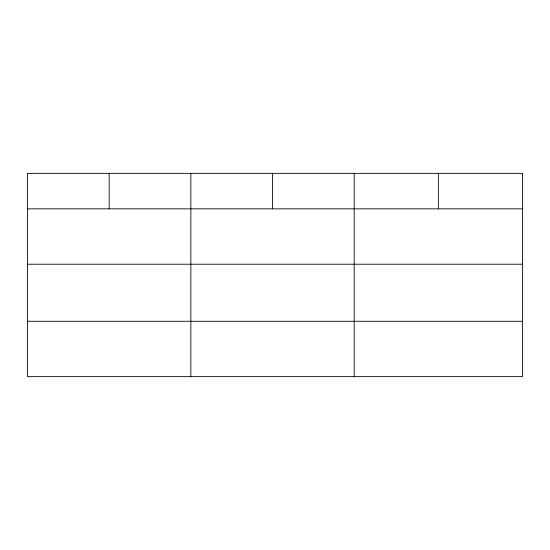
<?xml version="1.0" encoding="UTF-8"?>
<svg xmlns="http://www.w3.org/2000/svg" width="550" height="550" viewBox="0 0 550 550"><rect width="100%" height="100%" fill="white"/><g stroke="black" fill="none" stroke-linecap="round" stroke-linejoin="round"><path stroke-width="0.82" d="M27.5 208.842L522.5 208.842M27.5 264.213L522.5 264.213M27.5 321.269L522.5 321.269M438.35 173.36L438.35 208.842M354.2 173.36L354.2 376.64M272.525 173.36L272.525 208.842M190.85 173.36L190.85 376.64M109.175 173.36L109.175 208.842M522.5 173.36L27.5 173.36L27.5 376.64L522.5 376.64L522.5 173.36"/></g></svg>
